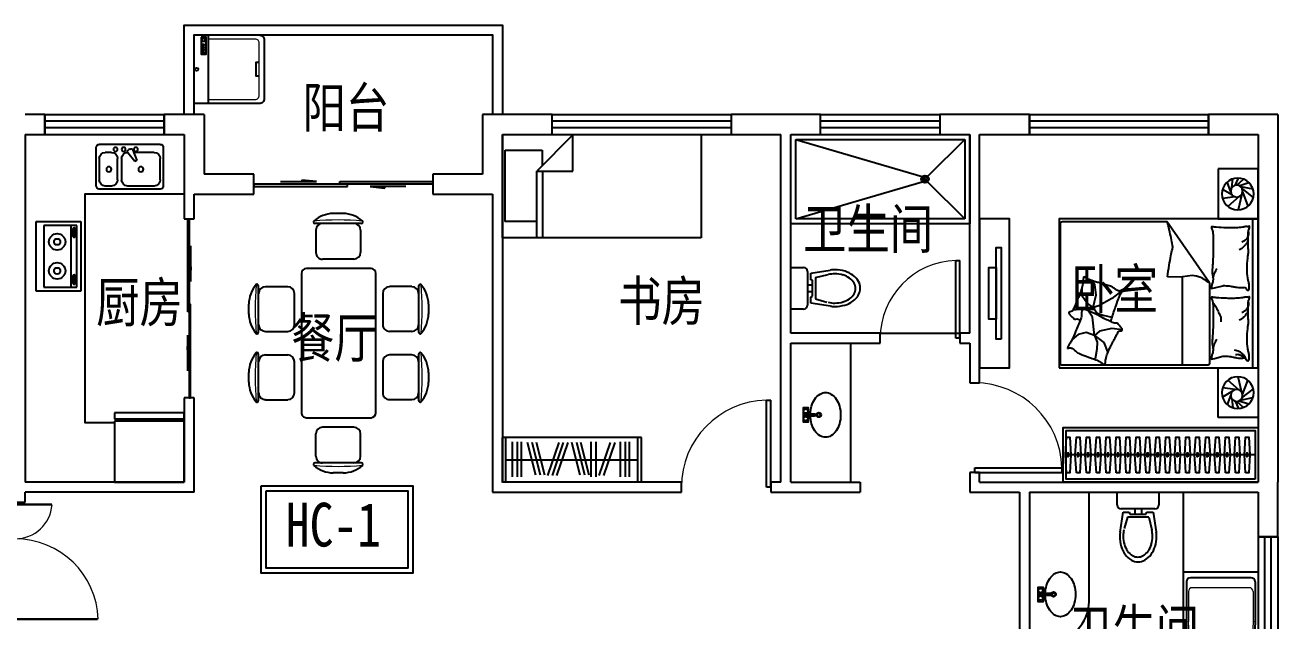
# Model space of a CAD drawing. Extents: x 4718159 to 4750259, y -1162956 to -1143856.
# Drawn here: x 4737659 to 4750259, y -1152151 to -1146156 of the extents above; entities that cross this region are included whole.
import ezdxf

# ---------------------------------------------------------------- set-up
doc = ezdxf.new("R2010")
doc.units = 0
doc.header["$MEASUREMENT"] = 0
doc.layers.get('0').update_dxf_attribs({"linetype": 'CONTINUOUS'})
for name, color, linetype in [('0-栏杆', 165, 'CONTINUOUS'), ('BALCONY', 153, 'CONTINUOUS'), ('BATH', 8, 'CONTINUOUS'), ('F', 8, 'CONTINUOUS'), ('F1', 8, 'CONTINUOUS'), ('FUR', 8, 'CONTINUOUS'), ('text', 75, 'CONTINUOUS'), ('TOTHER', 145, 'CONTINUOUS'), ('WALL', 2, 'CONTINUOUS'), ('wc', 8, 'CONTINUOUS'), ('WINDOW', 4, 'CONTINUOUS'), ('家具', 8, 'CONTINUOUS')]:
    doc.layers.add(name, color=color, linetype=linetype)
doc.layers.add('area', color=6, linetype='CONTINUOUS', plot=False)
doc.layers.get('area').off()
doc.styles.add('DIM_FONT', font='SIMPLEX.shx', dxfattribs={"width": 0.8})
doc.styles.add('黑体', font='simhei.ttf')

# ---------------------------------------------------------------- blocks, each defined once
blk = doc.blocks.new('dwaddddd')
at = {"layer": 'F'}
for p, q in [((803947, 162672), (804047, 162672)), ((804634, 162672), (804733, 162672)), ((803767, 162572), (804227, 162572)), ((804454, 162572), (804914, 162572)), ((803772, 162504), (803772, 162279)), ((804222, 162504), (804222, 162279)), ((804459, 162504), (804459, 162279)), ((804909, 162504), (804909, 162279)), ((803840, 162212), (804155, 162212)), ((804526, 162212), (804841, 162212)), ((803590, 162093), (803590, 161443)), ((805040, 162143), (803640, 162143)), ((805090, 161443), (805090, 162093)), ((803136, 161993), (803136, 161533)), ((803203, 161988), (803428, 161988)), ((803496, 161921), (803496, 161606)), ((805185, 161921), (805185, 161606)), ((805478, 161988), (805253, 161988)), ((805545, 161993), (805545, 161533)), ((803036, 161813), (803036, 161714)), ((805645, 161813), (805645, 161714)), ((803203, 161538), (803428, 161538)), ((805478, 161538), (805253, 161538)), ((803640, 161393), (805040, 161393)), ((804155, 161323), (803840, 161323)), ((804841, 161323), (804526, 161323)), ((803772, 161031), (803772, 161256)), ((804222, 161031), (804222, 161256)), ((804459, 161031), (804459, 161256)), ((804909, 161031), (804909, 161256)), ((804227, 160963), (803767, 160963)), ((804914, 160963), (804454, 160963)), ((804047, 160863), (803947, 160863)), ((804733, 160863), (804634, 160863))]:
    blk.add_line(p, q, dxfattribs=at)
for centre, radius, start, end in [((803957, 162356), 316, 91.7651, 130.7265), ((804037, 162356), 316, 49.2735, 88.2349), ((804644, 162356), 316, 91.7651, 130.7265), ((804724, 162356), 316, 49.2735, 88.2349), ((803758, 162588), 10, 130.7265, 202.67), ((803767, 162592), 20, 202.67, 270), ((803840, 162504), 67.5, 90, 180), ((804155, 162504), 67.5, 0, 90), ((804227, 162592), 20, 270, 337.33), ((804236, 162588), 10, 337.33, 49.2735), ((804445, 162588), 10, 130.7265, 202.67), ((804454, 162592), 20, 202.67, 270), ((804526, 162504), 67.5, 90, 180), ((804841, 162504), 67.5, 0, 90), ((804914, 162592), 20, 270, 337.33), ((804923, 162588), 10, 337.33, 49.2735), ((803840, 162279), 67.5, 180, 270), ((804155, 162279), 67.5, 270, 0), ((804526, 162279), 67.5, 180, 270), ((804841, 162279), 67.5, 270, 0), ((803640, 162093), 50, 90, 180), ((805040, 162093), 50, 0, 90), ((803351, 161803), 316, 139.2735, 178.2349), ((803120, 162002), 10, 67.33, 139.2735), ((803116, 161993), 20, 360, 67.33), ((803203, 161921), 67.5, 90, 180), ((803428, 161921), 67.5, 360, 90), ((805253, 161921), 67.5, 90, 180), ((805478, 161921), 67.5, 0, 90), ((805565, 161993), 20, 112.67, 180), ((805561, 162002), 10, 40.7265, 112.67), ((805330, 161803), 316, 1.7651, 40.7265), ((803351, 161723), 316, 181.7651, 220.7265), ((805330, 161723), 316, 319.2735, 358.2349), ((803116, 161533), 20, 292.67, 360), ((803203, 161606), 67.5, 180, 270), ((803428, 161606), 67.5, 270, 360), ((805253, 161606), 67.5, 180, 270), ((805478, 161606), 67.5, 270, 0), ((805565, 161533), 20, 180, 247.33), ((803120, 161524), 10, 220.7265, 292.67), ((803640, 161443), 50, 180, 270), ((805040, 161443), 50, 270, 0), ((805561, 161524), 10, 247.33, 319.2735), ((803840, 161256), 67.5, 90, 180), ((804155, 161256), 67.5, 0, 90), ((804526, 161256), 67.5, 90, 180), ((804841, 161256), 67.5, 0, 90), ((803840, 161031), 67.5, 180, 270), ((804155, 161031), 67.5, 270, 0), ((804526, 161031), 67.5, 180, 270), ((804841, 161031), 67.5, 270, 0), ((803758, 160947), 10, 157.33, 229.2735), ((803767, 160943), 20, 90, 157.33), ((803957, 161179), 316, 229.2735, 268.2349), ((804037, 161179), 316, 271.7651, 310.7265), ((804227, 160943), 20, 22.67, 90), ((804236, 160947), 10, 310.7265, 22.67), ((804454, 160943), 20, 90, 157.33), ((804445, 160947), 10, 157.33, 229.2735), ((804644, 161179), 316, 229.2735, 268.2349), ((804724, 161179), 316, 271.7651, 310.7265), ((804914, 160943), 20, 22.67, 90), ((804923, 160947), 10, 310.7265, 22.67)]:
    blk.add_arc(centre, radius, start, end, dxfattribs=at)
at = {"layer": 'F', "lineweight": 13}
for centre, start, end in [((803997, 159894), 84.8023, 95.1977), ((804684, 159894), 84.8023, 95.1977), ((805814, 161763), 174.8023, 185.1977), ((802867, 161763), 354.8023, 5.1977), ((803997, 163641), 264.8023, 275.1977), ((804684, 163641), 264.8023, 275.1977)]:
    blk.add_arc(centre, 2713, start, end, dxfattribs=at)
blk = doc.blocks.new('66666')
at = {"layer": 'FUR'}
for p, q in [((-313037, -721735), (-313037, -721235)), ((-313037, -721235), (-312637, -721235)), ((-312824, -721398), (-312892, -721337)), ((-312805, -721400), (-312840, -721326)), ((-312773, -721423), (-312783, -721334)), ((-312637, -721235), (-312637, -721735)), ((-312875, -721433), (-312989, -721521)), ((-312859, -721411), (-312985, -721436)), ((-312845, -721403), (-312945, -721372)), ((-312881, -721465), (-312935, -721609)), ((-312779, -721500), (-312679, -721441)), ((-312762, -721465), (-312727, -721366)), ((-312874, -721488), (-312838, -721646)), ((-312847, -721512), (-312734, -721612)), ((-312807, -721516), (-312680, -721533)), ((-312637, -721735), (-313037, -721735)), ((-312985, -723235), (-312985, -721735)), ((-312548, -722382), (-312121, -721764)), ((-311069, -721764), (-312121, -721764)), ((-311049, -723190), (-311049, -721784)), ((-312276, -723190), (-312276, -722320)), ((-312548, -722382), (-312548, -723190)), ((-311669, -722458), (-311565, -722537)), ((-311410, -722501), (-311397, -722399)), ((-311397, -722399), (-311377, -722363)), ((-311268, -722515), (-311268, -722422)), ((-311565, -722537), (-311434, -722612)), ((-311379, -722630), (-311410, -722501)), ((-311379, -722630), (-311316, -722581)), ((-311316, -722581), (-311268, -722515)), ((-311478, -722707), (-311567, -722727)), ((-311420, -722687), (-311478, -722707)), ((-311434, -722612), (-311379, -722630)), ((-311379, -722630), (-311420, -722687)), ((-311392, -722911), (-311373, -722725)), ((-311379, -722630), (-311285, -722642)), ((-311373, -722725), (-311337, -722676)), ((-311337, -722676), (-311328, -722663)), ((-311270, -722644), (-311175, -722655)), ((-311669, -722854), (-311566, -722841)), ((-311566, -722841), (-311443, -722866)), ((-311485, -722980), (-311523, -723075)), ((-311392, -722911), (-311485, -722980)), ((-311443, -722866), (-311392, -722911)), ((-311392, -722911), (-311419, -722978)), ((-311419, -722978), (-311416, -723047)), ((-311392, -722911), (-311309, -722880)), ((-311309, -722880), (-311227, -722901)), ((-311227, -722901), (-311164, -722954)), ((-311523, -723075), (-311519, -723099)), ((-311416, -723047), (-311399, -723145)), ((-312638, -723235), (-313037, -723235)), ((-312637, -723235), (-313037, -723235)), ((-313037, -723235), (-313037, -723735)), ((-312637, -723735), (-312637, -723235)), ((-312528, -723210), (-311069, -723210)), ((-311399, -723145), (-311392, -723148)), ((-312881, -723505), (-312935, -723362)), ((-312874, -723483), (-312838, -723325)), ((-312847, -723459), (-312734, -723359)), ((-312875, -723537), (-312989, -723450)), ((-312807, -723455), (-312680, -723438)), ((-312779, -723471), (-312679, -723530)), ((-312859, -723560), (-312985, -723535)), ((-312845, -723568), (-312945, -723599)), ((-312824, -723573), (-312892, -723634)), ((-312805, -723570), (-312840, -723645)), ((-312773, -723548), (-312783, -723637)), ((-312762, -723506), (-312727, -723605)), ((-313037, -723735), (-312637, -723735))]:
    blk.add_line(p, q, dxfattribs=at)
blk.add_lwpolyline([(-311037, -723235), (-313037, -723235), (-313037, -721735), (-311037, -721735)], close=True, dxfattribs=at)
for points in [[(-312910, -722425, -0.263368), (-312929, -722453, -0.494818), (-312948, -722444, -0.049225), (-312949, -722426, -0.036831), (-312948, -722403, -0.031893), (-312940, -722365, 0.035782), (-312933, -722331, 0.032941), (-312927, -722241, 0.026564), (-312933, -722130, 0.017905), (-312938, -722092, -0.033397), (-312940, -722072, -0.03204), (-312939, -722035, 0.018442), (-312936, -721971, 0.010837), (-312937, -721906, 0.014624), (-312940, -721858, 0.111249), (-312947, -721836, -0.153708), (-312951, -721819, -0.076444), (-312950, -721811, -0.215512), (-312948, -721809, -0.585858), (-312945, -721812, 0.363489), (-312942, -721817, 0.191716), (-312931, -721817, -0.129675), (-312914, -721815, -0.01735), (-312897, -721818, 0.019326), (-312882, -721821, 0.018818), (-312814, -721827, 0.021828), (-312754, -721828, 0.006204), (-312721, -721827, 0.001963), (-312614, -721821, 0.028341), (-312578, -721816, -0.117014), (-312569, -721817, -0.36606), (-312568, -721818, -0.03973), (-312570, -721832, -0.048309), (-312576, -721846, 0.062981), (-312580, -721856, 0.04058), (-312583, -721880, 0.014345), (-312585, -721946, 0.005484), (-312585, -722072, 0.007153), (-312582, -722168, 0.008762), (-312579, -722211, -0.008153), (-312576, -722256, -0.06251), (-312581, -722313, 0.078669), (-312583, -722359, 0.047825), (-312578, -722381, -0.034494), (-312570, -722412, -0.023571), (-312567, -722437, -0.510228), (-312569, -722438), (-312599, -722431), (-312681, -722410, 0.073041), (-312701, -722408, 0.023305), (-312762, -722414, 0.018299), (-312785, -722418, -0.01097), (-312823, -722425, -0.042281), (-312857, -722428, -0.027201), (-312910, -722425)], [(-312125, -722321, 0.007867), (-312143, -722204, 0.009508), (-312161, -722107, 0.006616), (-312175, -722042, -0.023828), (-312179, -722024, -0.080713), (-312178, -722005, -0.009591), (-312146, -721853, -0.013133), (-312138, -721819, -0.007859), (-312121, -721764)], [(-312942, -721869, 0.088153), (-312938, -721904, 0.088153), (-312923, -721935, 0.077547), (-312902, -721957, 0.077547), (-312874, -721971)], [(-312936, -721951, 0.027842), (-312926, -721975, 0.048685), (-312918, -721988, 0.023666), (-312893, -722016, 0.031223), (-312873, -722035, 0.046801), (-312865, -722040, 0.023191), (-312848, -722048)], [(-312583, -722335, 0.009729), (-312592, -722308, 0.009729), (-312602, -722281, 0.007971), (-312611, -722259, 0.007971), (-312621, -722237)], [(-312548, -722382, -0.085272), (-312438, -722319, -0.124044), (-312351, -722309), (-312255, -722323), (-312125, -722321)], [(-311556, -722772, 0.025626), (-311559, -722760, 0.0108), (-311601, -722631, 0.00456), (-311632, -722543, 0.01125), (-311646, -722508, 0.069394), (-311657, -722489, -0.079756), (-311666, -722473, -0.106399), (-311669, -722458, -0.328642), (-311665, -722454, -0.299547), (-311659, -722456, 0.189917), (-311650, -722462, 0.033518), (-311640, -722463, 0.075627), (-311635, -722462, 0.053489), (-311627, -722459, 0.017838), (-311605, -722447, 0.038394), (-311581, -722430, -0.059529), (-311565, -722420, -0.035943), (-311539, -722409, -0.011245), (-311452, -722384, -0.006203), (-311413, -722373, 0.010783), (-311390, -722367, 0.019485), (-311377, -722363, 0.005062), (-311326, -722343, 0.101392), (-311301, -722326, -0.223768), (-311288, -722321, -0.25558), (-311283, -722325, -0.081563), (-311278, -722340, -0.071805), (-311278, -722357, 0.069985), (-311278, -722375, 0.03546), (-311265, -722434, 0.029432), (-311240, -722503, 0.001554), (-311226, -722537, -0.00152), (-311211, -722571, -0.004735), (-311196, -722606, 0.00382), (-311178, -722650, 0.296001), (-311146, -722672, -0.649774), (-311137, -722693, -0.02319), (-311142, -722698, 0.0288), (-311145, -722701, 0.005727), (-311151, -722708, -0.004358), (-311159, -722717, -0.027528), (-311176, -722734, -0.046214), (-311187, -722742, -0.194121), (-311204, -722745, 0.133719), (-311228, -722746, 0.005779), (-311250, -722754, 0.008882)], [(-312910, -723134, -0.263368), (-312929, -723162, -0.494818), (-312948, -723153, -0.049225), (-312949, -723136, -0.036831), (-312948, -723112, -0.031893), (-312940, -723074, 0.035782), (-312933, -723040, 0.032941), (-312927, -722950, 0.026564), (-312933, -722839, 0.017905), (-312938, -722802, -0.033397), (-312940, -722781, -0.03204), (-312939, -722744, 0.018442), (-312936, -722680, 0.010837), (-312937, -722615, 0.014624), (-312940, -722567, 0.111249), (-312947, -722545, -0.153708), (-312951, -722528, -0.076444), (-312950, -722520, -0.215512), (-312948, -722519, -0.585858), (-312945, -722521, 0.363489), (-312942, -722526, 0.191716), (-312931, -722526, -0.129675), (-312914, -722524, -0.01735), (-312897, -722527, 0.019326), (-312882, -722530, 0.018818), (-312814, -722536, 0.021828), (-312754, -722537, 0.006204), (-312721, -722536, 0.001963), (-312614, -722530, 0.028341), (-312578, -722526, -0.117014), (-312569, -722526, -0.36606), (-312568, -722527, -0.03973), (-312570, -722541, -0.048309), (-312576, -722555, 0.062981), (-312580, -722565, 0.04058), (-312583, -722589, 0.014345), (-312585, -722656, 0.005484), (-312585, -722781, 0.007153), (-312582, -722877, 0.008762), (-312579, -722920, -0.008153), (-312576, -722965, -0.06251), (-312581, -723023, 0.078669), (-312583, -723068, 0.047825), (-312578, -723091, -0.034494), (-312570, -723121, -0.023571), (-312567, -723147, -0.510228), (-312569, -723148), (-312599, -723140), (-312681, -723119, 0.073041), (-312701, -723118, 0.023305), (-312762, -723123, 0.018299), (-312785, -723127, -0.01097), (-312823, -723135, -0.042281), (-312857, -723138, -0.027201), (-312910, -723135)], [(-312942, -722579, 0.088153), (-312938, -722613, 0.088153), (-312923, -722644, 0.077547), (-312902, -722666, 0.077547), (-312874, -722680)], [(-312582, -722575, 0.016108), (-312608, -722614, 0.024599), (-312623, -722641, 0.009477), (-312646, -722690, 0.015937), (-312659, -722719, 0.072521), (-312662, -722736, 0.033339), (-312662, -722772)], [(-312936, -722661, 0.027842), (-312926, -722684, 0.048685), (-312918, -722697, 0.023666), (-312893, -722725, 0.031223), (-312873, -722744, 0.046801), (-312865, -722749, 0.023191), (-312848, -722757)], [(-312583, -723044, 0.009729), (-312592, -723017, 0.009729), (-312602, -722990, 0.007971), (-312611, -722968, 0.007971), (-312621, -722947)], [(-312910, -723135, -0.077379), (-312885, -723100, -0.077379), (-312850, -723074, -0.047525), (-312825, -723064, -0.047525), (-312799, -723059)], [(-312894, -723136, -0.05369), (-312881, -723122, -0.070312), (-312869, -723114, -0.015448), (-312860, -723110, -0.013244), (-312850, -723106, -0.082127), (-312832, -723103, -0.064164), (-312809, -723106)]]:
    blk.add_lwpolyline(points, format="xyb", dxfattribs=at)
blk.add_lwpolyline([(-311454, -723177, 0.101392), (-311478, -723196, -0.223768), (-311491, -723202, -0.25558), (-311496, -723199, -0.081563), (-311502, -723184, -0.071805), (-311503, -723167, 0.069985), (-311505, -723149, 0.03546), (-311522, -723091, 0.029432), (-311552, -723024, 0.001554), (-311569, -722992, -0.00152), (-311586, -722959, -0.004735), (-311604, -722925, 0.00382), (-311625, -722883, 0.296001), (-311659, -722863, -0.649774), (-311669, -722843, -0.02319), (-311665, -722838, 0.0288), (-311662, -722834, 0.005727), (-311657, -722827, -0.004358), (-311650, -722818, -0.027528), (-311634, -722799, -0.046214), (-311623, -722790, -0.194121), (-311607, -722786, 0.133719), (-311583, -722783, 0.011505), (-311541, -722764, 0.008882), (-311487, -722738, 0.012426), (-311419, -722701, -0.033612), (-311393, -722688), (-311336, -722665), (-311293, -722647, 0.224341), (-311280, -722633, -0.722772), (-311271, -722633, -0.103513), (-311270, -722636, 0.053465), (-311270, -722644, 0.030109), (-311265, -722667, -0.031436), (-311261, -722689, -0.05324), (-311261, -722704, 0.05518), (-311260, -722719, 0.056271), (-311254, -722744, 0.0108), (-311202, -722870, 0.00456), (-311164, -722954, 0.01125), (-311148, -722988, 0.069394), (-311135, -723006, -0.079756), (-311125, -723022, -0.106399), (-311121, -723037, -0.328642), (-311125, -723041, -0.299547), (-311131, -723039, 0.189917), (-311140, -723034, 0.033518), (-311151, -723034, 0.075627), (-311155, -723035, 0.053489), (-311163, -723038, 0.017838), (-311184, -723052, 0.038394), (-311207, -723071, -0.059529), (-311222, -723083, -0.035943), (-311247, -723095, -0.011245), (-311331, -723127, -0.006203), (-311370, -723141, 0.010783), (-311392, -723148, 0.019485), (-311405, -723154, 0.005062)], format="xyb", close=True, dxfattribs=at)
for centre, radius in [((-312833, -721486), 160), ((-312822, -721458), 60), ((-312833, -723485), 160), ((-312822, -723513), 60)]:
    blk.add_circle(centre, radius, dxfattribs=at)
for centre, start, end in [((-311069, -721784), 0, 90), ((-312528, -723190), 180, 270), ((-312296, -723190), 270, 0), ((-311069, -723190), 270, 0)]:
    blk.add_arc(centre, 20, start, end, dxfattribs=at)
at = {"layer": 'FUR', "oblique": -180, "text_generation_flag": 4, "width": 0.8, "flags": 9}
for tag, p in [('XSIZE', (-312833, -721486)), ('YSIZE', (-312833, -721486)), ('XSIZE', (-312833, -723485)), ('YSIZE', (-312833, -723485))]:
    blk.add_attdef(tag, p, '', height=0.5, rotation=180, dxfattribs=at)
blk = doc.blocks.new('A$C79890BC7')
at = {"color": 252}
for points in [[(2140, 718159), (2091, 718159), (2091, 719080), (2140, 719080)], [(2091, 718359), (2018, 718359), (2018, 718880), (2091, 718880)]]:
    blk.add_lwpolyline(points, close=True, dxfattribs=at)
blk = doc.blocks.new('A$C0A1D271E')
at = {"layer": '家具', "color": 252}
for p, q in [((56, 202), (27, 398)), ((389, 400), (359, 202)), ((100, 250), (71, 377)), ((316, 250), (348, 364)), ((0, 0), (0, 128)), ((40, 168), (378, 168)), ((123, 202), (56, 202)), ((100, 250), (316, 250)), ((128, 220), (123, 202)), ((290, 220), (128, 220)), ((175, 168), (175, 220)), ((242, 168), (242, 220)), ((297, 202), (290, 220)), ((359, 202), (297, 202)), ((418, 128), (418, 0)), ((418, 0), (0, 0))]:
    blk.add_line(p, q, dxfattribs=at)
for centre, radius, start, end in [((241, 507), 201, 119.5446, 143.8717), ((241, 497), 164, 120.5452, 144.9339), ((208, 565), 135, 89.7075, 119.5446), ((211, 547), 105, 90, 120.5452), ((208, 565), 135, 59.8705, 89.7075), ((211, 547), 105, 59.4548, 90), ((181, 497), 164, 35.0661, 59.4548), ((175, 508), 201, 35.5434, 59.8705), ((375, 444), 352, 163.0538, 179.7075), ((293, 469), 266, 143.8717, 163.0538), ((362, 443), 298, 163.7883, 180), ((287, 464), 221, 144.9339, 163.7883), ((134, 464), 221, 16.2117, 35.0661), ((123, 470), 266, 16.3613, 35.5434), ((60, 443), 298, 0, 16.2117), ((40, 446), 352, 359.7075, 16.3613), ((375, 444), 352, 179.7075, 187.4876), ((362, 443), 298, 180, 192.7964), ((60, 443), 298, 347.2036, 0), ((40, 446), 352, 352.2311, 359.7075), ((40, 128), 40, 90, 180), ((378, 128), 40, 0, 90)]:
    blk.add_arc(centre, radius, start, end, dxfattribs=at)
blk = doc.blocks.new('A$C6BB233E2')
at = {"layer": 'TOTHER', "color": 252}
blk.add_lwpolyline([(237, 304, -0.059092), (314, 292, -0.080492), (384, 259, -0.107066), (434, 207, -0.138385), (450, 152, -0.138385), (434, 97, -0.107066), (384, 45, -0.080492), (314, 12, -0.068315), (225, 0, -0.068315), (136, 12, -0.080492), (66, 45, -0.107066), (15, 97, -0.138385), (0, 152, -0.138385), (15, 207, -0.107066), (66, 259, -0.080492), (136, 292, -0.059092), (213, 304, -0.059092)], format="xyb", dxfattribs=at)
blk.add_lwpolyline([(237, 323), (295, 323), (295, 378), (154, 378), (154, 323), (213, 323)], dxfattribs=at)
blk.add_lwpolyline([(237, 356), (237, 265, -0.075451), (236, 259, -0.085787), (234, 254, -0.106069), (229, 250, -0.126813), (225, 249, -0.126813), (220, 250, -0.106069), (216, 254, -0.085787), (214, 259, -0.075451), (213, 265), (213, 356, -0.075451), (214, 363, -0.085787), (216, 368, -0.106069), (220, 371, -0.126813), (225, 373, -0.126813), (229, 371, -0.106069), (234, 368, -0.085787), (236, 363, -0.075451)], format="xyb", close=True, dxfattribs=at)
for centre, radius in [((187, 351), 21.7), ((263, 351), 21.7), ((225, 220), 23.7), ((225, 220), 16)]:
    blk.add_circle(centre, radius, dxfattribs=at)
blk = doc.blocks.new('$plan$00001564')
at = {"linetype": 'Continuous'}
for p, q in [((-520, -2000), (-520, 0)), ((-520, 0), (520, 0)), ((520, 0), (520, -2000)), ((-357, -346), (-357, -26)), ((-357, -27), (360, -27)), ((360, -27), (360, -400)), ((-520, -346), (151, -346)), ((516, -710), (151, -346)), ((151, -346), (151, -710)), ((151, -403), (-520, -403)), ((151, -710), (516, -710)), ((520, -2000), (-520, -2000))]:
    blk.add_line(p, q, dxfattribs=at)
blk.add_line((360, -400), (205, -400))
blk = doc.blocks.new('A$C39060881')
at = {"layer": 'FUR'}
for p, q in [((3418, 718609), (2018, 718609)), ((2018, 718159), (2018, 718609)), ((2054, 718159), (2054, 718609)), ((3382, 718159), (3382, 718609)), ((3418, 718159), (3418, 718609)), ((2119, 718215), (2119, 718568)), ((2169, 718215), (2169, 718568)), ((2210, 718215), (2210, 718568)), ((2353, 718233), (2270, 718562)), ((2403, 718233), (2319, 718562)), ((2444, 718233), (2361, 718562)), ((2475, 718227), (2588, 718562)), ((2521, 718227), (2634, 718562)), ((2566, 718227), (2679, 718562)), ((2799, 718233), (2716, 718562)), ((2849, 718233), (2766, 718562)), ((2890, 718233), (2807, 718562)), ((2912, 718215), (2912, 718568)), ((2962, 718215), (2962, 718568)), ((2993, 718227), (3106, 718562)), ((3038, 718227), (3151, 718562)), ((3206, 718215), (3206, 718568)), ((3255, 718215), (3255, 718568)), ((3296, 718215), (3296, 718568)), ((3382, 718384), (2054, 718384))]:
    blk.add_line(p, q, dxfattribs=at)
blk = doc.blocks.new('*U31')
blk.add_line((-970, -275), (931, -275))
for points in [[(-1000, 0), (961, 0), (961, -550), (-1000, -550)], [(-970, -30), (931, -30), (931, -520), (-970, -520)]]:
    blk.add_lwpolyline(points, close=True)
at = {"elevation": 0}
for points in [[(-874, -95), (-862, -275), (-874, -455), (-906, -455), (-918, -275), (-906, -95)], [(-774, -95), (-762, -275), (-774, -455), (-806, -455), (-818, -275), (-806, -95)], [(-674, -95), (-662, -275), (-674, -455), (-706, -455), (-718, -275), (-706, -95)], [(-574, -95), (-562, -275), (-574, -455), (-606, -455), (-618, -275), (-606, -95)], [(-474, -95), (-462, -275), (-474, -455), (-506, -455), (-518, -275), (-506, -95)], [(-374, -95), (-362, -275), (-374, -455), (-406, -455), (-418, -275), (-406, -95)], [(-274, -95), (-262, -275), (-274, -455), (-306, -455), (-318, -275), (-306, -95)], [(-174, -95), (-162, -275), (-174, -455), (-206, -455), (-218, -275), (-206, -95)], [(-74, -95), (-62, -275), (-74, -455), (-106, -455), (-118, -275), (-106, -95)], [(26, -95), (38, -275), (26, -455), (-6, -455), (-18, -275), (-6, -95)], [(126, -95), (138, -275), (126, -455), (94, -455), (82, -275), (94, -95)], [(226, -95), (238, -275), (226, -455), (194, -455), (182, -275), (194, -95)], [(326, -95), (338, -275), (326, -455), (294, -455), (282, -275), (294, -95)], [(426, -95), (438, -275), (426, -455), (394, -455), (382, -275), (394, -95)], [(526, -95), (538, -275), (526, -455), (494, -455), (482, -275), (494, -95)], [(626, -95), (638, -275), (626, -455), (594, -455), (582, -275), (594, -95)], [(726, -95), (738, -275), (726, -455), (694, -455), (682, -275), (694, -95)], [(826, -95), (838, -275), (826, -455), (794, -455), (782, -275), (794, -95)], [(926, -95), (938, -275), (926, -455), (894, -455), (882, -275), (894, -95)]]:
    blk.add_lwpolyline(points, close=True, dxfattribs=at)
at = {"ltscale": 15, "elevation": 0}
for points in [[(-894, -255), (-886, -255), (-886, -295), (-894, -295)], [(-794, -255), (-786, -255), (-786, -295), (-794, -295)], [(-694, -255), (-686, -255), (-686, -295), (-694, -295)], [(-594, -255), (-586, -255), (-586, -295), (-594, -295)], [(-494, -255), (-486, -255), (-486, -295), (-494, -295)], [(-394, -255), (-386, -255), (-386, -295), (-394, -295)], [(-294, -255), (-286, -255), (-286, -295), (-294, -295)], [(-194, -255), (-186, -255), (-186, -295), (-194, -295)], [(-94, -255), (-86, -255), (-86, -295), (-94, -295)], [(6, -255), (14, -255), (14, -295), (6, -295)], [(106, -255), (114, -255), (114, -295), (106, -295)], [(206, -255), (214, -255), (214, -295), (206, -295)], [(306, -255), (314, -255), (314, -295), (306, -295)], [(406, -255), (414, -255), (414, -295), (406, -295)], [(506, -255), (514, -255), (514, -295), (506, -295)], [(606, -255), (614, -255), (614, -295), (606, -295)], [(706, -255), (714, -255), (714, -295), (706, -295)], [(806, -255), (814, -255), (814, -295), (806, -295)], [(906, -255), (914, -255), (914, -295), (906, -295)]]:
    blk.add_lwpolyline(points, close=True, dxfattribs=at)
blk = doc.blocks.new('$plan$00001623')
at = {"layer": 'FUR', "linetype": 'Continuous'}
blk.add_line((-341, -145), (342, -145), dxfattribs=at)
at = {"layer": 'FUR'}
blk.add_lwpolyline([(295, -706), (-295, -706, -0.414214), (-345, -656), (-345, 0), (345, 0), (345, -656, -0.414214)], format="xyb", close=True, dxfattribs=at)
for points in [[(323, -72), (152, -72), (152, -120), (323, -120)], [(163, -86), (177, -86), (177, -99), (163, -99)], [(189, -86), (202, -86), (202, -99), (189, -99)], [(213, -86), (227, -86), (227, -99), (213, -99)], [(239, -86), (253, -86), (253, -99), (239, -99)], [(281, -110), (309, -110), (309, -80), (281, -80)]]:
    blk.add_lwpolyline(points, close=True, dxfattribs=at)
at = {"layer": 'FUR', "lineweight": 13}
blk.add_lwpolyline([(307, -145), (307, -611, -0.414214), (267, -651), (-267, -651, -0.414214), (-307, -611), (-307, -145)], format="xyb", dxfattribs=at)
at = {"layer": 'FUR'}
blk.add_lwpolyline([(-71, -651), (-71, -623), (0, -623), (71, -623), (71, -651)], dxfattribs=at)
blk.add_circle((0, -25), 16, dxfattribs=at)
blk = doc.blocks.new('A$C179D235A')
at = {"layer": 'BATH'}
for p, q in [((0, 0), (0, 450)), ((0, 450), (700, 450)), ((700, 450), (700, 0)), ((40, 370), (40, 40)), ((660, 370), (40, 370)), ((660, 40), (660, 370)), ((40, 96), (660, 96)), ((40, 40), (660, 40)), ((71, 73), (71, 62)), ((146, 64), (82, 64)), ((82, 64), (82, 47)), ((82, 47), (146, 47)), ((146, 47), (146, 64)), ((163, 72), (163, 62)), ((544, 73), (544, 62)), ((555, 64), (555, 47)), ((619, 64), (555, 64)), ((555, 47), (619, 47)), ((619, 47), (619, 64)), ((636, 72), (636, 62)), ((700, 0), (0, 0))]:
    blk.add_line(p, q, dxfattribs=at)
for centre, radius in [((204, 237), 82.5), ((204, 237), 31.6), ((496, 237), 82.5), ((496, 237), 31.6)]:
    blk.add_circle(centre, radius, dxfattribs=at)
for centre, radius, start, end in [((75, 72), 4.03, 121.9106, 180), ((75, 72), 4.03, 180, 197.9454), ((75, 62), 4.03, 121.9106, 180), ((75, 62), 4.03, 180, 238.0894), ((95, 41), 41.3, 104.4631, 121.9106), ((95, 30), 41.3, 104.4631, 121.9106), ((95, 93), 41.3, 238.0894, 251.0845), ((108, -11), 94.4, 96.0983, 104.4631), ((108, -21), 94.4, 96.0983, 104.4631), ((117, -93), 177, 90, 96.0983), ((117, -104), 177, 90, 96.0983), ((117, -93), 177, 83.9017, 90), ((117, -104), 177, 83.9017, 90), ((126, -11), 94.4, 75.5369, 83.9017), ((126, -21), 94.4, 75.5369, 83.9017), ((126, 145), 94.4, 282.4611, 284.4631), ((139, 41), 41.3, 58.0894, 75.5369), ((139, 30), 41.3, 58.0894, 75.5369), ((139, 93), 41.3, 284.4631, 301.9106), ((159, 72), 4.03, 0, 58.0894), ((159, 62), 4.03, 360, 58.0894), ((159, 62), 4.03, 301.9106, 360), ((548, 72), 4.03, 121.9106, 180), ((548, 72), 4.03, 180, 197.9454), ((548, 62), 4.03, 121.9106, 180), ((548, 62), 4.03, 180, 238.0894), ((568, 41), 41.3, 104.4631, 121.9106), ((568, 30), 41.3, 104.4631, 121.9106), ((568, 93), 41.3, 238.0894, 251.0845), ((581, -11), 94.4, 96.0983, 104.4631), ((581, -21), 94.4, 96.0983, 104.4631), ((590, -93), 177, 90, 96.0983), ((590, -104), 177, 90, 96.0983), ((590, -93), 177, 83.9017, 90), ((590, -104), 177, 83.9017, 90), ((599, -11), 94.4, 75.5369, 83.9017), ((599, -21), 94.4, 75.5369, 83.9017), ((599, 145), 94.4, 282.4611, 284.4631), ((612, 41), 41.3, 58.0894, 75.5369), ((612, 30), 41.3, 58.0894, 75.5369), ((612, 93), 41.3, 284.4631, 301.9106), ((632, 72), 4.03, 0, 58.0894), ((632, 62), 4.03, 0, 58.0894), ((632, 62), 4.03, 301.9106, 360)]:
    blk.add_arc(centre, radius, start, end, dxfattribs=at)
blk = doc.blocks.new('A$C20217E62')
at = {"layer": 'F1'}
for p, q in [((0, 419), (0, 31)), ((644, 450), (31, 450)), ((306, 391), (267, 287)), ((335, 402), (350, 393)), ((675, 31), (675, 419)), ((31, 92), (31, 307)), ((92, 368), (298, 368)), ((267, 287), (285, 277)), ((285, 277), (355, 363)), ((419, 307), (419, 92)), ((460, 92), (460, 307)), ((522, 368), (583, 368)), ((644, 307), (644, 92)), ((31, 0), (644, 0)), ((358, 31), (92, 31)), ((583, 31), (522, 31))]:
    blk.add_line(p, q, dxfattribs=at)
for centre, radius in [((276, 399), 20.5), ((399, 399), 20.5), ((481, 399), 20.5), ((225, 199), 25.6), ((547, 199), 25.6)]:
    blk.add_circle(centre, radius, dxfattribs=at)
for centre, radius, start, end in [((31, 419), 30.7, 90, 180), ((325, 384), 20.5, 60, 159.4623), ((340, 376), 20.5, 320.5377, 60), ((644, 419), 30.7, 360, 90), ((92, 307), 61.4, 90, 180), ((358, 307), 61.4, 360, 90), ((522, 307), 61.4, 90, 180), ((583, 307), 61.4, 360, 90), ((31, 31), 30.7, 180, 270), ((92, 92), 61.4, 180, 270), ((358, 92), 61.4, 270, 360), ((522, 92), 61.4, 180, 270), ((583, 92), 61.4, 270, 360), ((644, 31), 30.7, 270, 360)]:
    blk.add_arc(centre, radius, start, end, dxfattribs=at)
blk = doc.blocks.new('_E10NWL')
for p, q in [((-275, 0), (275, 0)), ((-275, -482), (-275, 0)), ((275, 0), (275, -482)), ((275, -482), (-275, -482)), ((-256.6, -482), (-256.6, -499.1)), ((256.6, -482), (256.6, -499.1)), ((-275, -550), (-275, -499.1)), ((275, -499.1), (-275, -499.1)), ((275, -550), (-275, -550)), ((275, -499.1), (275, -550))]:
    blk.add_line(p, q)
at = {"style": 'DIM_FONT', "width": 0.8, "flags": 9}
for tag in ['YSIZE', 'XSIZE']:
    blk.add_attdef(tag, (0, 0), '', height=0.5, dxfattribs=at)
blk = doc.blocks.new('$DorLib2D$00000001')
for p, q in [((0.45, 0.975), (0.5, 0.975)), ((0.45, 0), (0.45, 0.975)), ((0.5, 0), (0.5, 0.975)), ((0.5, 0), (0.45, 0))]:
    blk.add_line(p, q)
at = {"lineweight": 13}
blk.add_arc((0.475, 0), 0.975, 91.4693, 180, dxfattribs=at)
blk = doc.blocks.new('$DorLib2D$00000131')
at = {"color": 0, "linetype": 'Continuous'}
for p, q in [((0.15, 0.125), (0.2319, 0.1973)), ((0.2319, 0.1973), (0.2319, 0.125)), ((-0.5, 0.125), (-0.5, 0)), ((0.0192, 0.125), (-0.5, 0.125)), ((0.0192, 0), (0.0192, 0.125)), ((0.35, 0.125), (0.15, 0.125)), ((-0.5, 0), (0.0192, 0)), ((-0.024, 0), (0.5, 0)), ((-0.024, -0.125), (-0.024, 0)), ((0.5, 0), (0.5, -0.125)), ((-0.35, -0.125), (-0.15, -0.125)), ((-0.2319, -0.1973), (-0.2319, -0.125)), ((-0.15, -0.125), (-0.2319, -0.1973)), ((0.5, -0.125), (-0.024, -0.125))]:
    blk.add_line(p, q, dxfattribs=at)
blk = doc.blocks.new('$WINLIB2D$00000001')
for p, q in [((-0.5, 0.5), (0.5, 0.5)), ((-0.5, 0.5), (-0.5, -0.5)), ((0.5, -0.5), (0.5, 0.5)), ((0.5, 0.1667), (-0.5, 0.1667)), ((0.5, -0.1667), (-0.5, -0.1667)), ((-0.5, -0.5), (0.5, -0.5))]:
    blk.add_line(p, q)
blk = doc.blocks.new('$DorLib2D$00000025')
at = {"const_width": 0.02}
for points in [[(0.481, -0.001), (0.481, 0.691)], [(-0.481, 0.001), (-0.481, 0.308)]]:
    blk.add_lwpolyline(points, dxfattribs=at)
at = {"lineweight": 13}
for centre, radius, start, end in [((0.505, -0.002), 0.699, 91.9397, 179.7238), ((-0.501, 0.003), 0.307, 359.7899, 85.7508)]:
    blk.add_arc(centre, radius, start, end, dxfattribs=at)
blk = doc.blocks.new('$plan$00000339')
at = {"layer": 'BATH'}
for p, q in [((60, -70), (60, -680)), ((100, -30), (498, -30)), ((502, -30), (1524, -76)), ((1560, -116), (1560, -634)), ((100, -720), (498, -720)), ((1524, -674), (502, -720))]:
    blk.add_line(p, q, dxfattribs=at)
at = {"layer": 'BATH', "lineweight": 13}
for p, q in [((160, -90), (160, -660)), ((200, -50), (500, -50)), ((500, -50), (1495, -96)), ((1530, -136), (1530, -614)), ((200, -700), (500, -700)), ((1495, -654), (500, -700))]:
    blk.add_line(p, q, dxfattribs=at)
at = {"layer": 'BATH'}
for points in [[(0, 0), (1600, 0)], [(0, -750), (0, 0)], [(1600, 0), (1600, -750)], [(1600, -750), (0, -750)]]:
    blk.add_lwpolyline(points, dxfattribs=at)
at = {"layer": 'BATH', "lineweight": 13}
for radius in [20, 16]:
    blk.add_circle((1350, -386), radius, dxfattribs=at)
at = {"layer": 'BATH'}
for centre, start, end in [((100, -70), 90, 180), ((498, -70), 83.7966, 90), ((1520, -116), 0, 83.7966), ((100, -680), 180, 270), ((498, -680), 270, 276.2034), ((1520, -634), 276.2034, 0)]:
    blk.add_arc(centre, 40, start, end, dxfattribs=at)
at = {"layer": 'BATH', "lineweight": 13}
for centre, start, end in [((200, -90), 90, 180), ((1490, -136), 0, 83.3675), ((1490, -614), 276.6325, 0), ((200, -660), 180, 270)]:
    blk.add_arc(centre, 40, start, end, dxfattribs=at)

msp = doc.modelspace()

# ---------------------------------------------------------------- linework, layer by layer
at = {"color": 252}
msp.add_lwpolyline([(4747259, -1149605), (4747559, -1149605), (4747559, -1148105), (4747259, -1148105)], close=True, dxfattribs=at)
at = {"layer": '0-栏杆'}
for points in [[(4739259, -1147056), (4739259, -1146156), (4742459, -1146156), (4742459, -1147056)], [(4739359, -1147056), (4739359, -1146256), (4742359, -1146256), (4742359, -1147056)]]:
    msp.add_lwpolyline(points, dxfattribs=at)
at = {"layer": 'BATH'}
for p, q in [((4745359, -1148156), (4745359, -1147256)), ((4745359, -1147256), (4747159, -1147256, 0)), ((4745409, -1148106), (4745409, -1147306)), ((4745409, -1147306), (4746682, -1147680, 0)), ((4745409, -1147306), (4747109, -1147306, 0)), ((4747109, -1147306, 0), (4746735, -1147680, 0)), ((4747109, -1147306, 0), (4747109, -1148106, 0)), ((4747159, -1147256, 0), (4747159, -1148156, 0)), ((4745409, -1148106), (4746682, -1147733, 0)), ((4746684, -1147706, 0), (4746709, -1147706, 0)), ((4746709, -1147706, 0), (4746709, -1147681, 0)), ((4746709, -1147731, 0), (4746709, -1147706, 0)), ((4746709, -1147706, 0), (4746734, -1147706, 0)), ((4746735, -1147733, 0), (4747109, -1148106, 0)), ((4747109, -1148106, 0), (4745409, -1148106)), ((4747159, -1148156, 0), (4745359, -1148156))]:
    msp.add_line(p, q, dxfattribs=at)
msp.add_lwpolyline([(4739259, -1147856), (4738259, -1147856), (4738259, -1150156), (4738559, -1150156)], dxfattribs=at)
for radius in [37.5, 25]:
    msp.add_circle((4746709, -1147706, 0), radius, dxfattribs=at)
at = {"layer": 'FUR'}
for p, q in [((4745959, -1149356), (4745959, -1150756)), ((4748359, -1151956), (4748359, -1150856)), ((4749309, -1151656), (4749309, -1150856))]:
    msp.add_line(p, q, dxfattribs=at)
msp.add_arc((4747959, -1151956), 400, 270, 0, dxfattribs=at)
at = {"layer": 'text', "color": 7}
for points in [[(4740034, -1150793), (4741559, -1150793), (4741559, -1151669), (4740034, -1151669)], [(4740084, -1150843), (4741509, -1150843), (4741509, -1151619), (4740084, -1151619)]]:
    msp.add_lwpolyline(points, close=True, dxfattribs=at)
at = {"layer": 'WALL'}
for p, q in [((4737859, -1147056), (4737659, -1147056)), ((4737859, -1147256), (4737859, -1147056)), ((4739459, -1147056), (4739059, -1147056)), ((4739059, -1147056), (4739059, -1147256)), ((4739459, -1147056), (4739459, -1147656)), ((4742259, -1147056), (4742259, -1147656)), ((4742959, -1147056), (4742259, -1147056)), ((4742959, -1147256), (4742959, -1147056)), ((4745359, -1147056), (4744759, -1147056)), ((4744759, -1147056), (4744759, -1147256)), ((4745659, -1147056), (4745359, -1147056)), ((4745659, -1147256), (4745659, -1147056)), ((4747159, -1147056), (4746859, -1147056)), ((4746859, -1147056), (4746859, -1147256)), ((4747759, -1147056), (4747159, -1147056)), ((4747759, -1147256), (4747759, -1147056)), ((4750259, -1147056), (4749559, -1147056)), ((4749559, -1147056), (4749559, -1147256)), ((4750259, -1147056), (4750259, -1150756)), ((4737659, -1147256), (4737859, -1147256)), ((4737659, -1147256), (4737659, -1150756)), ((4739059, -1147256), (4739259, -1147256)), ((4739259, -1147256), (4739259, -1147756)), ((4742459, -1147256), (4742459, -1147756)), ((4742459, -1147256), (4742959, -1147256)), ((4744759, -1147256), (4745259, -1147256)), ((4745259, -1149256), (4745259, -1147256)), ((4745359, -1149256), (4745359, -1147256)), ((4745359, -1147256), (4745659, -1147256)), ((4746859, -1147256), (4747159, -1147256)), ((4747159, -1149256), (4747159, -1147256)), ((4747259, -1147256), (4747759, -1147256)), ((4747259, -1149256), (4747259, -1147256)), ((4749559, -1147256), (4750059, -1147256)), ((4750059, -1147256), (4750059, -1150756)), ((4739959, -1147656), (4739459, -1147656)), ((4739959, -1147856), (4739959, -1147656)), ((4742259, -1147656), (4741759, -1147656)), ((4741759, -1147656), (4741759, -1147856)), ((4739259, -1147756), (4739259, -1148106)), ((4739359, -1147856), (4739959, -1147856)), ((4739359, -1148106), (4739359, -1147856)), ((4741759, -1147856), (4742359, -1147856)), ((4742359, -1147856), (4742359, -1150856)), ((4742459, -1147756), (4742459, -1150756)), ((4739259, -1148106), (4739359, -1148106)), ((4745259, -1150756), (4745259, -1149256)), ((4746259, -1149256), (4745359, -1149256)), ((4745359, -1150756), (4745359, -1149356)), ((4745359, -1149356), (4746259, -1149356)), ((4746259, -1149356), (4746259, -1149256)), ((4747159, -1149256), (4747059, -1149256)), ((4747059, -1149256), (4747059, -1149356)), ((4747059, -1149356), (4747159, -1149356)), ((4747159, -1149356), (4747159, -1149756)), ((4747259, -1149756), (4747259, -1149256)), ((4747159, -1149756), (4747259, -1149756)), ((4739359, -1149906), (4739259, -1149906)), ((4739259, -1149906), (4739259, -1150756)), ((4739359, -1150856), (4739359, -1149906)), ((4739259, -1150756), (4737659, -1150756)), ((4744259, -1150756), (4742459, -1150756)), ((4744259, -1150856), (4744259, -1150756)), ((4745259, -1150756), (4745159, -1150756)), ((4745159, -1150756), (4745159, -1150856)), ((4745359, -1150756), (4746059, -1150756)), ((4746059, -1150756), (4746059, -1150856)), ((4747259, -1150656), (4747159, -1150656)), ((4747159, -1150656), (4747159, -1150856)), ((4747259, -1150756), (4747259, -1150656)), ((4747259, -1150756), (4747759, -1150756)), ((4747759, -1150756), (4750059, -1150756)), ((4750259, -1151306), (4750259, -1150756)), ((4739359, -1150856), (4737659, -1150856)), ((4737659, -1150956), (4737659, -1150856)), ((4742359, -1150856), (4744259, -1150856)), ((4745159, -1150856), (4745359, -1150856)), ((4745359, -1150856), (4746059, -1150856)), ((4747159, -1150856), (4747659, -1150856)), ((4747659, -1150856), (4747659, -1152256)), ((4747759, -1150856), (4747759, -1152356)), ((4747759, -1150856), (4750059, -1150856)), ((4750059, -1150856), (4750059, -1151306)), ((4737459, -1150956), (4737659, -1150956)), ((4750059, -1151306), (4750259, -1151306))]:
    msp.add_line(p, q, dxfattribs=at)
at = {"layer": 'WINDOW'}
msp.add_line((4746259, -1149256), (4747059, -1149256), dxfattribs=at)

# ---------------------------------------------------------------- block references
for name, p, rotation in [('dwaddddd', (4579045, -345016), 270), ('A$C0A1D271E', (4745359, -1148595), 270), ('A$C0A1D271E', (4749061, -1150856), 180), ('$plan$00000339', (4750059, -1151656), 270)]:
    msp.add_blockref(name, p, dxfattribs=dict(rotation=rotation))
for name, p in [('A$C79890BC7', (4745334, -1867475)), ('A$C39060881', (4740441, -1868916))]:
    msp.add_blockref(name, p)
at = {"layer": 'area', "xscale": -1}
msp.add_blockref('66666', (4437022, -426369), dxfattribs=at)
at = {"layer": 'BALCONY', "rotation": 90}
msp.add_blockref('$plan$00001623', (4739359, -1146601), dxfattribs=at)
at = {"layer": 'BATH', "rotation": 90}
msp.add_blockref('A$C179D235A', (4738219, -1148833), dxfattribs=at)
at = {"layer": 'F', "rotation": 180}
msp.add_blockref('*U31', (4749059, -1150756), dxfattribs=at)
at = {"layer": 'F1', "extrusion": (0, 0, -1), "zscale": -1}
msp.add_blockref('A$C20217E62', (-4739049, -1147806), dxfattribs=at)
at = {"layer": 'FUR', "rotation": 90}
msp.add_blockref('$plan$00001564', (4742459, -1147776, 0), dxfattribs=at)
at = {"layer": 'wc', "rotation": 90}
for p in [(4745861, -1150303), (4748223, -1152108)]:
    msp.add_blockref('A$C6BB233E2', p, dxfattribs=at)
at = {"layer": 'WINDOW'}
for name, p, xscale, yscale, zscale, rotation in [('$WINLIB2D$00000001', (4738459, -1147156), -1200, -200, -1200, 180), ('$WINLIB2D$00000001', (4743859, -1147156), -1800, 200, -1800, 180), ('$WINLIB2D$00000001', (4746259, -1147156), -1200, 200, -1200, 180), ('$WINLIB2D$00000001', (4748659, -1147156), -1800, -200, -1800, 180), ('$DorLib2D$00000131', (4739309, -1149006), 1800, -100, 1800, 270), ('$DorLib2D$00000001', (4746659, -1149306), 800, 800, 800, 1.037572e-10), ('$DorLib2D$00000001', (4747209, -1150206), -900, -900, -900, 90), ('$DorLib2D$00000001', (4744709, -1150806), 900, 900, 900, 359.9999999999111), ('$DorLib2D$00000025', (4737559, -1151556), 1200, 1200, 1200, 270.0000000010672), ('$WINLIB2D$00000001', (4750159, -1152056), 1500, 200, 1500, 270)]:
    msp.add_blockref(name, p, dxfattribs=dict(at, xscale=xscale, yscale=yscale, zscale=zscale, rotation=rotation))
at = {"layer": 'WINDOW', "xscale": -1800, "yscale": 200, "zscale": -1800}
msp.add_blockref('$DorLib2D$00000131', (4740859, -1147756), dxfattribs=at)
at = {"layer": '家具', "extrusion": (0, 0, -1), "xscale": 1.272727265954016, "yscale": 1.272727273404598, "zscale": -1.272727272727271, "rotation": 180}
msp.add_blockref('_E10NWL', (-4738909, -1150756), dxfattribs=at)

# ---------------------------------------------------------------- texts
at = {"layer": 'text', "color": 0, "style": '黑体', "width": 0.8}
for s, p in [('阳台', (4740449, -1147186)), ('卫生间', (4745482, -1148407)), ('卧室', (4748179, -1149012)), ('厨房', (4738374, -1149145)), ('书房', (4743624, -1149132)), ('餐厅', (4740333, -1149502)), ('卫生间', (4748157, -1152435))]:
    msp.add_text(s, height=400, dxfattribs=at).set_placement(p)
at = {"layer": 'text', "color": 7, "style": '黑体', "width": 0.8}
msp.add_text('HC-1', height=440, dxfattribs=at).set_placement((4740281, -1151402))

doc.saveas('drawing.dxf')
